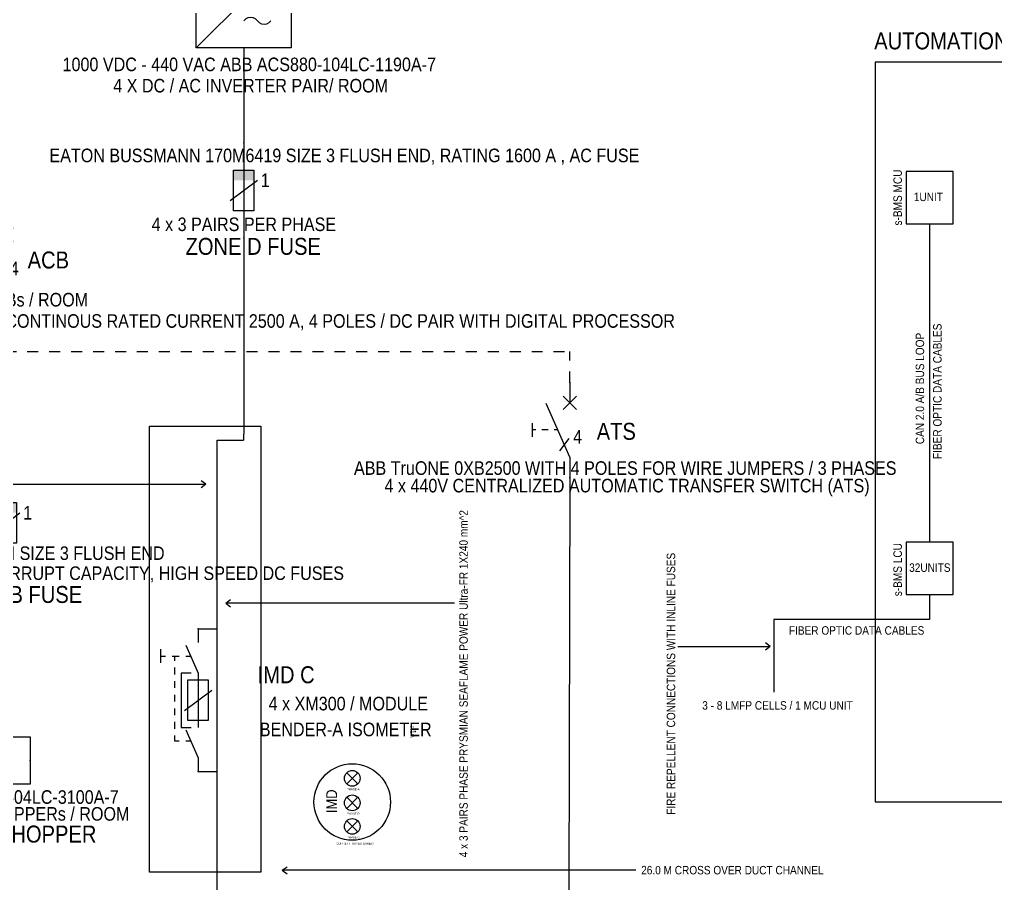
# Paper-space layout 'Layout1' of a CAD drawing. Header units: millimetres. Extents: x 340 to 1181, y -1 to 593.
# Drawn here: x 836.2 to 1014.2, y 255.1 to 412.7 of the extents above; entities that cross this region are included whole.
import ezdxf
from ezdxf.enums import TextEntityAlignment as Align

# ---------------------------------------------------------------- set-up
doc = ezdxf.new("R2010")
doc.units = ezdxf.units.MM
doc.linetypes.add('DASHED', pattern=[4, 2, -2])
doc.layers.add('SLEHTI1', color=7, linetype='Continuous')
doc.styles.add('ELECTRICAL_GENERAL', font='arial.ttf', dxfattribs={"width": 0.85})
doc.styles.add('ELECTRICAL_ID', font='arial.ttf', dxfattribs={"width": 0.85})

# ---------------------------------------------------------------- blocks, each defined once
blk = doc.blocks.new('KAAPELIN1')
at = {"color": 7, "linetype": 'ByBlock', "lineweight": -3}
blk.add_point((0, 0), dxfattribs=at)
at = {"color": 7, "lineweight": -3, "width": 0.85}
for tag, height, style, p in [('E_ID', 2.5, 'ELECTRICAL_ID', (0, 1)), ('E_TYPE', 2, 'ELECTRICAL_GENERAL', (0, -3))]:
    blk.add_attdef(tag, text='', height=height, dxfattribs=dict(at, style=style)).set_placement(p, align=Align.CENTER)
at = {"color": 7, "lineweight": -3, "style": 'ELECTRICAL_GENERAL', "width": 0.85}
for tag, flags, p in [('E_FROM_LOCATION', 1, (0, -6)), ('E_FROM_ID', 1, (0, -9)), ('E_TO_LOCATION', 1, (0, -12)), ('E_TO_ID', 1, (0, -15)), ('E_REMARKS', 1, (0, -21)), ('E_LENGTH', 1, (0, -18)), ('E_SUPPLIER', 9, (0, -30)), ('E_CLASS', 1, (0, -27)), ('E_ITEM', 1, (0, -24)), ('E_INSTALLER', 9, (0, -33)), ('E_VOLTAGE', 9, (0, -36))]:
    blk.add_attdef(tag, text='', height=2, dxfattribs=dict(at, flags=flags)).set_placement(p, align=Align.CENTER)
blk = doc.blocks.new('IECSLD_1111')
at = {"color": 0, "linetype": 'Continuous', "lineweight": -3}
blk.add_lwpolyline([(-3.5, 3.5), (3.5, 3.5), (3.5, -3.5), (-3.5, -3.5)], close=True, dxfattribs=at)
for p in [(0, 3.5), (-3.5, 0), (3.5, 0), (0, -3.5)]:
    blk.add_point(p, dxfattribs=at)
at = {"color": 7, "lineweight": -3, "style": 'ELECTRICAL_GENERAL', "width": 0.85}
blk.add_text('V', height=2, dxfattribs=at).set_placement((0, -1), align=Align.CENTER)
at = {"color": 7, "lineweight": -3, "width": 0.85, "flags": 8}
for tag, height, style, p in [('E_OBJECTID', 2.5, 'ELECTRICAL_ID', (0, 12.5)), ('E_ELPOSID', 2.5, 'ELECTRICAL_ID', (0, 9)), ('E_ELEC1', 2, 'ELECTRICAL_GENERAL', (0, -7.5)), ('E_ELEC2', 2, 'ELECTRICAL_GENERAL', (0, -10.5))]:
    blk.add_attdef(tag, text='', height=height, dxfattribs=dict(at, style=style)).set_placement(p, align=Align.CENTER)
at = {"color": 7, "lineweight": -3, "style": 'ELECTRICAL_ID', "width": 0.85}
blk.add_attdef('E_ID', text='', height=2.5, dxfattribs=at).set_placement((0, 5.5), align=Align.CENTER)
blk = doc.blocks.new('IECSLD_0201')
at = {"color": 0, "linetype": 'Continuous', "lineweight": -3}
for p, q in [((0, 0), (0, -14)), ((-1.5, -10), (-1.5, -4)), ((-1.5, -4), (1.5, -4)), ((1.5, -4), (1.5, -10)), ((1.5, -10), (-1.5, -10))]:
    blk.add_line(p, q, dxfattribs=at)
at = {"color": 7, "linetype": 'Continuous', "lineweight": -3}
blk.add_line((-2, -8.5), (2, -5.5), dxfattribs=at)
at = {"color": 0, "linetype": 'Continuous', "lineweight": -3}
for p in [(0, 0), (0, -14)]:
    blk.add_point(p, dxfattribs=at)
at = {"color": 0, "lineweight": -3}
blk.add_solid([(-1.5, -5.5), (1.5, -5.5), (-1.5, -4), (1.5, -4)], dxfattribs=at)
at = {"color": 7, "lineweight": -3, "width": 0.85}
for tag, height, style, flags, p in [('E_OBJECTID', 2.5, 'ELECTRICAL_ID', 8, (-4, -1)), ('E_ELPOSID', 2.5, 'ELECTRICAL_ID', 8, (-4, -4.5)), ('E_AA', 2, 'ELECTRICAL_GENERAL', 8, (-4, -12)), ('E_OVERCURRENTPROTECTIONTYPE', 2, 'ELECTRICAL_GENERAL', 9, (-4, -15)), ('E_OVERCURRENTPROTECTION', 2, 'ELECTRICAL_GENERAL', 9, (-4, -18)), ('E_FRAMESIZE', 2, 'ELECTRICAL_GENERAL', 9, (-4, -21)), ('E_ELEC1', 2, 'ELECTRICAL_GENERAL', 8, (-4, -24)), ('E_ELEC2', 2, 'ELECTRICAL_GENERAL', 8, (-4, -27))]:
    blk.add_attdef(tag, text='', height=height, dxfattribs=dict(at, style=style, flags=flags)).set_placement(p, align=Align.RIGHT)
at = {"color": 7, "lineweight": -3, "style": 'ELECTRICAL_GENERAL', "width": 0.85, "flags": 8}
blk.add_attdef('E_PHASE', (2, -1), '', height=1.5, dxfattribs=at)
at = {"color": 7, "lineweight": -3, "style": 'ELECTRICAL_ID', "width": 0.85, "flags": 9}
blk.add_attdef('E_GROUPNUMBER', text='', height=1.5, dxfattribs=at).set_placement((-2, -1), align=Align.TOP_RIGHT)
at = {"color": 7, "lineweight": -3, "style": 'ELECTRICAL_ID', "width": 0.85}
blk.add_attdef('E_ID', text='', height=2.5, dxfattribs=at).set_placement((-4, -8), align=Align.RIGHT)
at = {"color": 7, "lineweight": -3, "style": 'ELECTRICAL_GENERAL', "width": 0.85, "flags": 8}
blk.add_attdef('E_POLES', text='', height=2, dxfattribs=at).set_placement((2.5, -5.5), align=Align.MIDDLE_LEFT)
blk = doc.blocks.new('IECSLD_0710')
at = {"color": 0, "linetype": 'Continuous', "lineweight": -3}
for p, q in [((-7, 0), (7, 0)), ((-7, -14), (-7, 0)), ((-7, -14), (7, 0)), ((7, 0), (7, -14)), ((7, -14), (-7, -14))]:
    blk.add_line(p, q, dxfattribs=at)
at = {"color": 7, "linetype": 'Continuous', "lineweight": -3}
for p, q in [((-3.72, -3.73), (-4, -4)), ((-3.38, -3.56), (-3.72, -3.73)), ((-3, -3.5), (-3.38, -3.56)), ((-2.62, -3.56), (-3, -3.5)), ((-2.28, -3.73), (-2.62, -3.56)), ((-2, -4), (-2.28, -3.73)), ((-2, -4), (-1.72, -4.27)), ((-1.72, -4.27), (-1.38, -4.44)), ((-0.62, -4.44), (-0.28, -4.27)), ((-0.28, -4.27), (0, -4)), ((-1.38, -4.44), (-1, -4.5)), ((-1, -4.5), (-0.62, -4.44)), ((4, -10), (0, -10))]:
    blk.add_line(p, q, dxfattribs=at)
at = {"color": 0, "linetype": 'Continuous', "lineweight": -3}
for p in [(0, 0), (0, -14)]:
    blk.add_point(p, dxfattribs=at)
at = {"color": 7, "lineweight": -3, "width": 0.85, "flags": 8}
for tag, height, style, p in [('E_OBJECTID', 2.5, 'ELECTRICAL_ID', (-9, -1)), ('E_ELPOSID', 2.5, 'ELECTRICAL_ID', (-9, -4.5)), ('E_ELEC1', 2, 'ELECTRICAL_GENERAL', (-9, -12)), ('E_ELEC2', 2, 'ELECTRICAL_GENERAL', (-9, -15))]:
    blk.add_attdef(tag, text='', height=height, dxfattribs=dict(at, style=style)).set_placement(p, align=Align.RIGHT)
at = {"color": 7, "lineweight": -3, "style": 'ELECTRICAL_ID', "width": 0.85}
blk.add_attdef('E_ID', text='', height=2.5, dxfattribs=at).set_placement((-9, -8), align=Align.RIGHT)
blk = doc.blocks.new('IECSLD_0402')
at = {"color": 0, "linetype": 'Continuous', "lineweight": -3}
for p, q in [((0, 0), (0, -3)), ((0, -11), (-3.5, -3.12)), ((-5.5, -8), (-5.5, -6)), ((0, -11), (0, -14))]:
    blk.add_line(p, q, dxfattribs=at)
at = {"color": 7, "linetype": 'Continuous', "lineweight": -3}
for p, q in [((-1, -4), (1, -2)), ((-1, -2), (1, -4)), ((-5, -7), (-5.5, -7)), ((-3.2, -7), (-4.1, -7)), ((-1.78, -7), (-2.3, -7)), ((-0.13, -8.25), (-1.5, -10.09))]:
    blk.add_line(p, q, dxfattribs=at)
at = {"color": 0, "linetype": 'Continuous', "lineweight": -3}
for p in [(0, 0), (0, -14)]:
    blk.add_point(p, dxfattribs=at)
at = {"color": 7, "lineweight": -3, "width": 0.85}
for tag, height, style, flags, p in [('E_OBJECTID', 2.5, 'ELECTRICAL_ID', 8, (-7.5, -1)), ('E_ELPOSID', 2.5, 'ELECTRICAL_ID', 8, (-7.5, -4.5)), ('E_AA', 2, 'ELECTRICAL_GENERAL', 8, (-7.5, -12)), ('E_OVERCURRENTPROTECTIONTYPE', 2, 'ELECTRICAL_GENERAL', 9, (-7.5, -15)), ('E_OVERCURRENTPROTECTION', 2, 'ELECTRICAL_GENERAL', 9, (-7.5, -18)), ('E_FRAMESIZE', 2, 'ELECTRICAL_GENERAL', 9, (-7.5, -21)), ('E_ELEC1', 2, 'ELECTRICAL_GENERAL', 8, (-7.5, -24)), ('E_ELEC2', 2, 'ELECTRICAL_GENERAL', 8, (-7.5, -27))]:
    blk.add_attdef(tag, text='', height=height, dxfattribs=dict(at, style=style, flags=flags)).set_placement(p, align=Align.RIGHT)
at = {"color": 7, "lineweight": -3, "style": 'ELECTRICAL_GENERAL', "width": 0.85, "flags": 8}
blk.add_attdef('E_PHASE', (2, -1), '', height=1.5, dxfattribs=at)
at = {"color": 7, "lineweight": -3, "style": 'ELECTRICAL_ID', "width": 0.85, "flags": 9}
blk.add_attdef('E_GROUPNUMBER', text='', height=1.5, dxfattribs=at).set_placement((-2, -1), align=Align.TOP_RIGHT)
at = {"color": 7, "lineweight": -3, "style": 'ELECTRICAL_ID', "width": 0.85}
blk.add_attdef('E_ID', text='', height=2.5, dxfattribs=at).set_placement((-7.5, -8), align=Align.RIGHT)
at = {"color": 7, "lineweight": -3, "style": 'ELECTRICAL_GENERAL', "width": 0.85, "flags": 8}
blk.add_attdef('E_POLES', text='', height=2, dxfattribs=at).set_placement((0.5, -8), align=Align.MIDDLE_LEFT)
blk = doc.blocks.new('IECSLD_0204')
at = {"color": 0, "linetype": 'Continuous', "lineweight": -3}
for p, q in [((0, 0), (0, -2)), ((-1.83, -2.39), (0, -6.5)), ((-5.5, -5), (-5.5, -3)), ((0, -6.5), (0, -14.5)), ((-1.5, -13.5), (-1.5, -7.5)), ((-1.5, -7.5), (1.5, -7.5)), ((1.5, -7.5), (1.5, -13.5)), ((1.5, -13.5), (-1.5, -13.5)), ((-1.83, -14.89), (0, -19)), ((0, -19), (0, -21))]:
    blk.add_line(p, q, dxfattribs=at)
at = {"color": 7, "linetype": 'Continuous', "lineweight": -3}
for p, q in [((-5.5, -4), (-4.8, -4)), ((-3.8, -4), (-2.8, -4)), ((-3.5, -4), (-3.5, -4.7)), ((-1.8, -4), (-1.11, -4)), ((-3.5, -5.7), (-3.5, -6.7)), ((-1, -6.5), (-2.5, -6.5)), ((-2.5, -6.5), (-2.5, -14.5)), ((-3.5, -7.7), (-3.5, -8.7)), ((-3.5, -9.7), (-3.5, -10.7)), ((-2, -12), (2, -9)), ((-3.5, -11.7), (-3.5, -12.7)), ((-3.5, -13.7), (-3.5, -14.7)), ((-3.5, -15.7), (-3.5, -16.5)), ((-2.5, -14.5), (-1, -14.5)), ((-3.5, -16.5), (-2.8, -16.5)), ((-1.8, -16.5), (-1.11, -16.5))]:
    blk.add_line(p, q, dxfattribs=at)
at = {"color": 0, "linetype": 'Continuous', "lineweight": -3}
for p in [(0, 0), (0, -21)]:
    blk.add_point(p, dxfattribs=at)
at = {"color": 7, "lineweight": -3, "width": 0.85}
for tag, height, style, flags, p in [('E_OBJECTID', 2.5, 'ELECTRICAL_ID', 8, (-7.5, -1)), ('E_ELPOSID', 2.5, 'ELECTRICAL_ID', 8, (-7.5, -4.5)), ('E_AA', 2, 'ELECTRICAL_GENERAL', 8, (-7.5, -12)), ('E_OVERCURRENTPROTECTIONTYPE', 2, 'ELECTRICAL_GENERAL', 9, (-7.5, -15)), ('E_OVERCURRENTPROTECTION', 2, 'ELECTRICAL_GENERAL', 9, (-7.5, -18)), ('E_FRAMESIZE', 2, 'ELECTRICAL_GENERAL', 9, (-7.5, -21)), ('E_ELEC1', 2, 'ELECTRICAL_GENERAL', 8, (-7.5, -24)), ('E_ELEC2', 2, 'ELECTRICAL_GENERAL', 8, (-7.5, -27))]:
    blk.add_attdef(tag, text='', height=height, dxfattribs=dict(at, style=style, flags=flags)).set_placement(p, align=Align.RIGHT)
at = {"color": 7, "lineweight": -3, "style": 'ELECTRICAL_GENERAL', "width": 0.85, "flags": 8}
blk.add_attdef('E_PHASE', (2, -1), '', height=1.5, dxfattribs=at)
at = {"color": 7, "lineweight": -3, "style": 'ELECTRICAL_ID', "width": 0.85, "flags": 9}
blk.add_attdef('E_GROUPNUMBER', text='', height=1.5, dxfattribs=at).set_placement((-2, -1), align=Align.TOP_RIGHT)
at = {"color": 7, "lineweight": -3, "style": 'ELECTRICAL_ID', "width": 0.85}
blk.add_attdef('E_ID', text='', height=2.5, dxfattribs=at).set_placement((-7.5, -8), align=Align.RIGHT)
at = {"color": 7, "lineweight": -3, "style": 'ELECTRICAL_GENERAL', "width": 0.85, "flags": 8}
blk.add_attdef('E_POLES', text='', height=2, dxfattribs=at).set_placement((2.5, -9), align=Align.MIDDLE_LEFT)

psp = doc.layouts.get("Layout1")

# ---------------------------------------------------------------- linework, layer by layer
at = {"layer": 'SLEHTI1', "color": 189, "linetype": 'Continuous', "lineweight": -3}
for p, q in [((1002.18, 375.43), (1002.18, 317.35)), ((1002.18, 307.82), (1002.18, 303.26)), ((973.76, 303.26), (973.76, 290)), ((1002.18, 303.26), (973.76, 303.26)), ((956.26, 298.35), (973.12, 298.35)), ((973.12, 298.35), (972.24, 299)), ((973.12, 298.35), (972.24, 297.69))]:
    psp.add_line(p, q, dxfattribs=at)
at = {"layer": 'SLEHTI1', "color": 52, "linetype": 'DASHED', "lineweight": -3}
for p in [(497.6, 352.13), (936.55, 346.49)]:
    psp.add_line(p, (936.55, 352.13), dxfattribs=at)
at = {"layer": 'SLEHTI1', "color": 52, "linetype": 'Continuous', "lineweight": -3}
for p, q in [((872.2, 335.94), (877.05, 335.94)), ((792.78, 327.92), (870.18, 327.92)), ((870.18, 327.92), (869.3, 328.57)), ((870.18, 327.92), (869.3, 327.26)), ((936.55, 329.16), (936.38, 253.71)), ((873.78, 306.26), (874.66, 306.91)), ((873.78, 306.26), (874.66, 305.6)), ((915.51, 306.26), (873.78, 306.26))]:
    psp.add_line(p, q, dxfattribs=at)
at = {"layer": 'SLEHTI1', "color": 5, "linetype": 'Continuous', "lineweight": -3}
for p, q in [((895.87, 273.29), (897.88, 275.31)), ((895.87, 275.31), (897.88, 273.29)), ((895.87, 270.84), (897.88, 268.82)), ((895.87, 268.82), (897.88, 270.84)), ((895.87, 266.54), (897.88, 264.52)), ((895.87, 264.52), (897.88, 266.54))]:
    psp.add_line(p, q, dxfattribs=at)
at = {"layer": 'SLEHTI1', "color": 39, "linetype": 'Continuous', "lineweight": -3}
for p, q in [((884.1, 257.53), (884.98, 258.19)), ((884.1, 257.53), (884.98, 256.88)), ((948.62, 257.53), (884.1, 257.53))]:
    psp.add_line(p, q, dxfattribs=at)
at = {"layer": 'SLEHTI1', "color": 52, "linetype": 'Continuous', "lineweight": -3}
for points in [[(877.08, 407.49), (877.08, 390.16)], [(877.08, 372.84), (877.08, 338.19)], [(877.08, 338.19), (877.05, 335.94), (877.05, 335.94)], [(872.23, 253.71), (872.2, 335.94), (872.2, 335.94)]]:
    psp.add_lwpolyline(points, dxfattribs=at)
at = {"layer": 'SLEHTI1', "color": 4, "linetype": 'Continuous', "lineweight": -3}
psp.add_lwpolyline([(992.22, 404.87), (992.22, 270.01), (1140.67, 270.01), (1140.67, 404.87)], close=True, dxfattribs=at)
at = {"layer": 'SLEHTI1', "color": 189, "linetype": 'Continuous', "lineweight": -3}
for points in [[(997.89, 375.43), (1006.47, 375.43), (1006.47, 384.96), (997.89, 384.96)], [(997.89, 307.82), (1006.47, 307.82), (1006.47, 317.35), (997.89, 317.35)]]:
    psp.add_lwpolyline(points, close=True, dxfattribs=at)
at = {"layer": 'SLEHTI1', "color": 39, "linetype": 'Continuous', "lineweight": -3}
psp.add_lwpolyline([(859.91, 338.5), (880.2, 338.5), (880.2, 257.19), (859.91, 257.19)], close=True, dxfattribs=at)
at = {"layer": 'SLEHTI1', "color": 1, "linetype": 'Continuous', "lineweight": -3}
for points in [[(868.75, 301.54), (868.75, 301.54), (872.22, 301.54)], [(868.75, 275.56), (868.75, 275.56), (872.13, 275.56)]]:
    psp.add_lwpolyline(points, dxfattribs=at)
at = {"layer": 'SLEHTI1', "color": 209, "linetype": 'Continuous', "lineweight": -3}
psp.add_circle((896.87, 269.98), 6.98, dxfattribs=at)
at = {"layer": 'SLEHTI1', "color": 5, "linetype": 'Continuous', "lineweight": -3}
for centre in [(896.87, 274.3), (896.87, 269.83), (896.87, 265.53)]:
    psp.add_circle(centre, 1.43, dxfattribs=at)

# ---------------------------------------------------------------- block references
at = {"layer": 'SLEHTI1', "color": 1, "linetype": 'Continuous', "lineweight": -3}
ref = psp.add_blockref('IECSLD_0710', (877.08, 407.49), dxfattribs=dict(at, xscale=1.237436867076458, yscale=1.237436867076458, zscale=1.237436867076458, rotation=180))
ref.add_attrib('E_ID', 'DC / AC INVERTER', (889.8, 415.12), dxfattribs={"layer": '0', "color": 7, "lineweight": -3, "height": 3.0936, "style": 'ELECTRICAL_ID', "width": 0.85})
ref.add_attrib('E_ELEC1', '1000 VDC - 440 VAC ABB ACS880-104LC-1190A-7', dxfattribs={"layer": '0', "color": 7, "lineweight": -3, "height": 2.4749, "style": 'ELECTRICAL_GENERAL', "width": 0.85}).set_placement((912.14, 403.25), align=Align.RIGHT)
ref.add_attrib('E_ELEC2', '4 X DC / AC INVERTER PAIR/ ROOM', dxfattribs={"layer": '0', "color": 7, "lineweight": -3, "height": 2.4749, "style": 'ELECTRICAL_GENERAL', "width": 0.85}).set_placement((903.4, 399.37), align=Align.RIGHT)
ref = psp.add_blockref('IECSLD_0201', (877.08, 390.16), dxfattribs=dict(at, xscale=1.237436867076458, yscale=1.237436867076458, zscale=1.237436867076458))
ref.add_attrib('E_ID', 'ZONE D FUSE', dxfattribs={"layer": '0', "color": 7, "lineweight": -3, "height": 3.0936, "style": 'ELECTRICAL_ID', "width": 0.85}).set_placement((891.15, 369.76), align=Align.RIGHT)
ref.add_attrib('E_ELEC1', 'EATON BUSSMANN 170M6419 SIZE 3 FLUSH END, RATING 1600 A , AC FUSE', dxfattribs={"layer": '0', "color": 7, "lineweight": -3, "height": 2.4749, "style": 'ELECTRICAL_GENERAL', "width": 0.85}).set_placement((949.24, 386.65), align=Align.RIGHT)
ref.add_attrib('E_ELEC2', '4 x 3 PAIRS PER PHASE', dxfattribs={"layer": '0', "color": 7, "lineweight": -3, "height": 2.4749, "style": 'ELECTRICAL_GENERAL', "width": 0.85}).set_placement((893.92, 374.09), align=Align.RIGHT)
ref.add_attrib('E_POLES', '1', dxfattribs={"layer": '0', "color": 7, "lineweight": -3, "height": 2.47, "style": 'ELECTRICAL_GENERAL', "width": 0.85}).set_placement((880.17, 383.36), align=Align.MIDDLE_LEFT)
ref = psp.add_blockref('IECSLD_0402', (833.77, 377.17), dxfattribs=dict(at, xscale=1.237436867076458, yscale=1.237436867076458, zscale=1.237436867076458))
ref.add_attrib('E_ID', 'ACB', dxfattribs={"layer": '0', "color": 7, "lineweight": -3, "height": 3.094, "style": 'ELECTRICAL_ID', "width": 0.85}).set_placement((845.21, 367.27), align=Align.RIGHT)
ref.add_attrib('E_ELEC1', '4 x ACBs / ROOM', dxfattribs={"layer": '0', "color": 7, "lineweight": -3, "height": 2.4749, "style": 'ELECTRICAL_GENERAL', "width": 0.85}).set_placement((848.69, 360.34), align=Align.RIGHT)
ref.add_attrib('E_ELEC2', 'ABB SACE Emax 2 DC, CONTINOUS RATED CURRENT 2500 A, 4 POLES / DC PAIR WITH DIGITAL PROCESSOR', dxfattribs={"layer": '0', "color": 7, "lineweight": -3, "height": 2.4749, "style": 'ELECTRICAL_GENERAL', "width": 0.85}).set_placement((955.73, 356.46), align=Align.RIGHT)
ref.add_attrib('E_POLES', '4', dxfattribs={"layer": '0', "color": 7, "lineweight": -3, "height": 2.47, "style": 'ELECTRICAL_GENERAL', "width": 0.85}).set_placement((834.39, 367.27), align=Align.MIDDLE_LEFT)
ref = psp.add_blockref('IECSLD_0402', (936.55, 346.49), dxfattribs=dict(at, xscale=1.237436867076458, yscale=1.237436867076458, zscale=1.237436867076458))
ref.add_attrib('E_ID', 'ATS', dxfattribs={"layer": '0', "color": 7, "lineweight": -3, "height": 3.094, "style": 'ELECTRICAL_ID', "width": 0.85}).set_placement((948.6, 336.03), align=Align.RIGHT)
ref.add_attrib('E_ELEC1', 'ABB TruONE 0XB2500 WITH 4 POLES FOR WIRE JUMPERS / 3 PHASES', dxfattribs={"layer": '0', "color": 7, "lineweight": -3, "height": 2.4749, "style": 'ELECTRICAL_GENERAL', "width": 0.85}).set_placement((996.14, 329.64), align=Align.RIGHT)
ref.add_attrib('E_ELEC2', '4 x 440V CENTRALIZED AUTOMATIC TRANSFER SWITCH (ATS)', dxfattribs={"layer": '0', "color": 7, "lineweight": -3, "height": 2.4749, "style": 'ELECTRICAL_GENERAL', "width": 0.85}).set_placement((991.24, 326.44), align=Align.RIGHT)
ref.add_attrib('E_POLES', '4', dxfattribs={"layer": '0', "color": 7, "lineweight": -3, "height": 2.47, "style": 'ELECTRICAL_GENERAL', "width": 0.85}).set_placement((937.17, 336.59), align=Align.MIDDLE_LEFT)
ref = psp.add_blockref('IECSLD_0201', (833.77, 329.53), dxfattribs=dict(at, xscale=1.237436867076458, yscale=1.237436867076458, zscale=1.237436867076458))
ref.add_attrib('E_ID', 'ZONE B FUSE', dxfattribs={"layer": '0', "color": 7, "lineweight": -3, "height": 3.0936, "style": 'ELECTRICAL_ID', "width": 0.85}).set_placement((847.61, 306.28), align=Align.RIGHT)
ref.add_attrib('E_ELEC1', 'EATON BUSSMANN SIZE 3 FLUSH END', dxfattribs={"layer": '0', "color": 7, "lineweight": -3, "height": 2.4749, "style": 'ELECTRICAL_GENERAL', "width": 0.85}).set_placement((862.64, 314.12), align=Align.RIGHT)
ref.add_attrib('E_ELEC2', '4 X 4 PAIRS 150 kA INTERRUPT CAPACITY, HIGH SPEED DC FUSES', dxfattribs={"layer": '0', "color": 7, "lineweight": -3, "height": 2.4749, "style": 'ELECTRICAL_GENERAL', "width": 0.85}).set_placement((895.36, 310.47), align=Align.RIGHT)
ref.add_attrib('E_POLES', '1', dxfattribs={"layer": '0', "color": 7, "lineweight": -3, "height": 2.47, "style": 'ELECTRICAL_GENERAL', "width": 0.85}).set_placement((836.86, 322.72), align=Align.MIDDLE_LEFT)
ref = psp.add_blockref('IECSLD_0204', (868.75, 301.54), dxfattribs=dict(at, xscale=1.237436867076458, yscale=1.237436867076458, zscale=1.237436867076458))
ref.add_attrib('E_ID', 'IMD C', dxfattribs={"layer": '0', "color": 7, "lineweight": -3, "height": 3.094, "style": 'ELECTRICAL_ID', "width": 0.85}).set_placement((890.01, 291.64), align=Align.RIGHT)
ref.add_attrib('E_ELEC1', '4 x XM300 / MODULE', dxfattribs={"layer": '0', "color": 7, "lineweight": -3, "height": 2.4749, "style": 'ELECTRICAL_GENERAL', "width": 0.85}).set_placement((910.68, 286.69), align=Align.RIGHT)
ref.add_attrib('E_ELEC2', 'BENDER-A ISOMETER', dxfattribs={"layer": '0', "color": 7, "lineweight": -3, "height": 2.4749, "style": 'ELECTRICAL_GENERAL', "width": 0.85}).set_placement((911.35, 281.98), align=Align.RIGHT)
at = {"layer": 'SLEHTI1', "color": 1, "linetype": 'Continuous', "lineweight": -3, "xscale": 0.25, "yscale": 0.25, "zscale": 0.25, "rotation": 90}
psp.add_blockref('KAAPELIN1', (908.34, 282.83), dxfattribs=at).add_auto_attribs({'E_ID': 'W512'})
at = {"layer": 'SLEHTI1', "color": 1, "linetype": 'Continuous', "lineweight": -3}
ref = psp.add_blockref('IECSLD_1111', (833.77, 277.56), dxfattribs=dict(at, xscale=1.237436867076458, yscale=1.237436867076458, zscale=1.237436867076458))
ref.add_attrib('E_ID', 'DC / DC CHOPPER', dxfattribs={"layer": '0', "color": 7, "lineweight": -3, "height": 3.0936, "style": 'ELECTRICAL_ID', "width": 0.85}).set_placement((833.77, 262.59), align=Align.CENTER)
ref.add_attrib('E_ELEC1', 'ABB ACS880-1604LC-3100A-7', dxfattribs={"layer": '0', "color": 7, "lineweight": -3, "height": 2.4749, "style": 'ELECTRICAL_GENERAL', "width": 0.85}).set_placement((833.77, 269.65), align=Align.CENTER)
ref.add_attrib('E_ELEC2', '4 x DC / DC CHOPPERs / ROOM', dxfattribs={"layer": '0', "color": 7, "lineweight": -3, "height": 2.4749, "style": 'ELECTRICAL_GENERAL', "width": 0.85}).set_placement((834.18, 266.58), align=Align.CENTER)

# ---------------------------------------------------------------- texts
at = {"layer": 'SLEHTI1', "color": 189, "lineweight": -3, "style": 'ELECTRICAL_GENERAL', "width": 0.85}
psp.add_text('AUTOMATION/PMS/BMS/NETWORKING CONTROLS IN WHEELHOUSE ROOM', height=3.0936, dxfattribs=at).set_placement((992.08, 407.23))
at = {"layer": 'SLEHTI1', "color": 97, "lineweight": -3, "style": 'ELECTRICAL_GENERAL', "width": 0.85}
for s, height, rotation, p in [('s-BMS MCU', 1.547, 90, (997.12, 375.11)), ('1UNIT', 1.547, 360, (999.3, 379.56)), ('FIBER OPTIC DATA CABLES', 1.5468, 90, (1004.37, 332.53)), ('CAN 2.0 A/B BUS LOOP', 1.5468, 90, (1001.18, 335.23)), ('s-BMS LCU', 1.547, 90, (997.12, 307.5)), ('FIRE REPELLENT CONNECTIONS WITH INLINE FUSES', 1.5468, 90, (955.77, 267.66)), ('32UNITS', 1.547, 360, (998.45, 311.95)), ('3 - 8 LMFP CELLS / 1 MCU UNIT', 1.5468, 360, (960.71, 286.82))]:
    psp.add_text(s, height=height, rotation=rotation, dxfattribs=at).set_placement(p)
at = {"layer": 'SLEHTI1', "color": 52, "lineweight": -3, "style": 'ELECTRICAL_GENERAL', "width": 0.85}
psp.add_text('4 x 3 PAIRS PHASE PRYSMIAN SEAFLAME POWER Ultra-FR 1X240 mm^ 2', height=1.5468, rotation=90, dxfattribs=at).set_placement((917.94, 259.9))
at = {"layer": 'SLEHTI1', "color": 97, "lineweight": -3, "style": 'ELECTRICAL_GENERAL', "width": 0.85}
psp.add_text('FIBER OPTIC DATA CABLES', height=1.5468, dxfattribs=at).set_placement((976.52, 300.49))
at = {"layer": 'SLEHTI1', "color": 5, "lineweight": -3, "style": 'ELECTRICAL_GENERAL', "width": 0.85}
for s, height, rotation, p in [('PHASE A', 0.387, 360, (895.9, 272.13)), ('IMD', 1.98, 90, (894.09, 267.96)), ('PHASE B', 0.387, 360, (895.9, 267.66)), ('PHASE C', 0.387, 360, (895.9, 263.36)), ('CURRENT TRANSFORMER', 0.3867, 360, (893.97, 262.2))]:
    psp.add_text(s, height=height, rotation=rotation, dxfattribs=at).set_placement(p)
at = {"layer": 'SLEHTI1', "color": 39, "lineweight": -3, "style": 'ELECTRICAL_GENERAL', "width": 0.85}
psp.add_text('26.0 M CROSS OVER DUCT CHANNEL', height=1.5468, dxfattribs=at).set_placement((949.57, 256.78))

doc.saveas('drawing.dxf')
